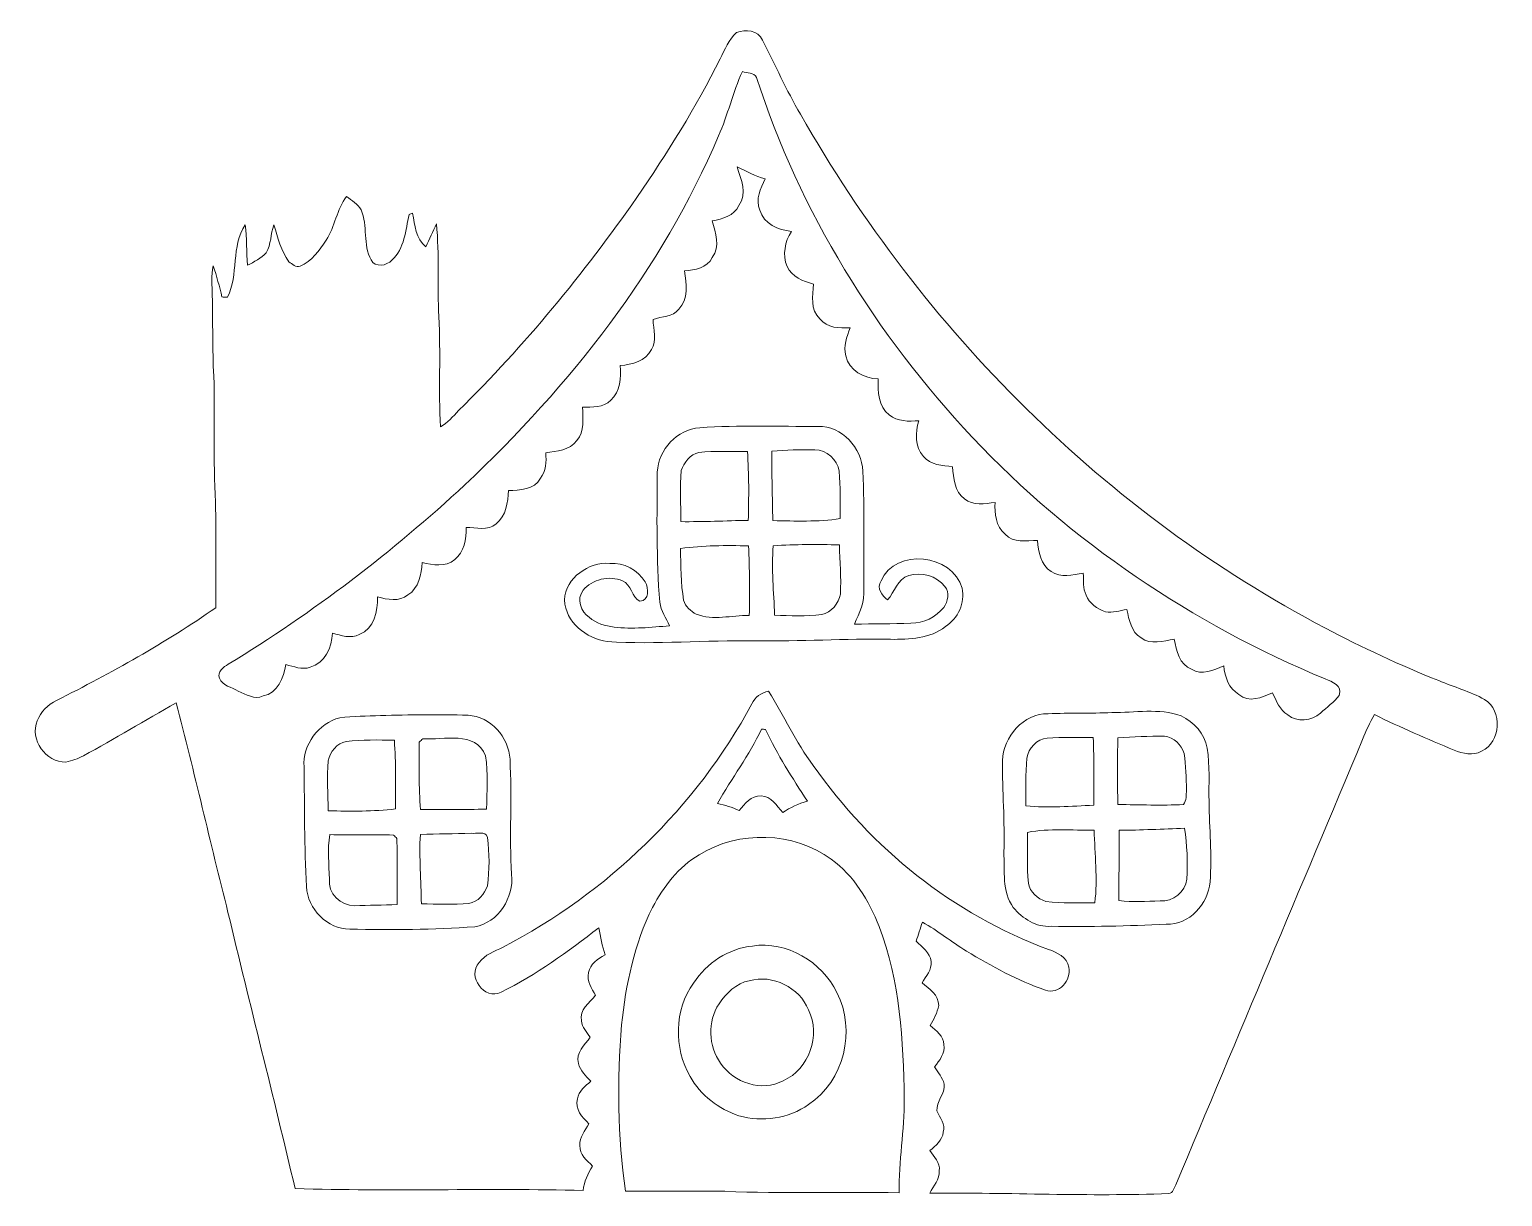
# Model space of a CAD drawing. Header units: centimetres. Extents: x -16.5 to 16.5, y -13.1 to 13.
import ezdxf

# ---------------------------------------------------------------- set-up
doc = ezdxf.new("R2010")
doc.units = ezdxf.units.CM
doc.header["$MEASUREMENT"] = 0
doc.layers.add('Layer 1', color=7, linetype='Continuous')

msp = doc.modelspace()

# ---------------------------------------------------------------- linework, layer by layer
at = {"layer": 'Layer 1', "color": 252, "lineweight": 9}
for points, knots in [([(-0.66609, 12.98099), (-0.46289, 13.04661), (-0.17714, 13.04132), (-0.08682, 12.80742), (-0.08682, 12.80742), (0.20281, 12.2585), (0.45187, 11.68806), (0.76408, 11.15078), (0.76408, 11.15078), (3.5108, 6.32972), (7.58927, 2.23397), (12.51828, -0.34448), (12.51828, -0.34448), (13.33813, -0.78581), (14.18833, -1.16857), (15.05052, -1.51923), (15.05052, -1.51923), (15.39271, -1.65964), (15.75184, -1.76195), (16.07816, -1.93975), (16.07816, -1.93975), (16.47927, -2.19092), (16.44858, -2.89824), (16.00937, -3.09721), (16.00937, -3.09721), (15.82169, -3.2041), (15.5885, -3.14872), (15.39906, -3.07428), (15.39906, -3.07428), (14.79722, -2.82169), (14.19468, -2.56945), (13.61154, -2.2763), (13.61154, -2.2763), (13.51205, -2.45727), (13.42068, -2.64318), (13.34695, -2.83651), (13.34695, -2.83651), (11.95348, -6.15756), (10.55542, -9.47649), (9.16513, -12.79895), (9.16513, -12.79895), (9.12209, -12.86704), (9.10727, -12.97957), (9.01131, -12.99298), (9.01131, -12.99298), (7.22802, -13.05824), (5.44297, -12.96934), (3.65968, -12.98063), (3.65968, -12.98063), (3.74223, -12.81906), (3.88263, -12.67548), (3.87381, -12.48145), (3.87381, -12.48145), (3.89463, -12.29695), (3.74822, -12.17348), (3.66073, -12.03201), (3.66073, -12.03201), (3.79126, -11.92265), (3.9419, -11.80094), (3.96306, -11.61962), (3.96306, -11.61962), (4.01739, -11.43758), (3.88369, -11.29823), (3.8216, -11.14407), (3.8216, -11.14407), (3.79867, -10.92605), (4.0114, -10.76483), (3.97965, -10.54258), (3.97965, -10.54258), (3.95248, -10.39371), (3.83818, -10.28118), (3.76269, -10.15559), (3.76269, -10.15559), (3.8844, -10.01836), (4.00258, -9.85643), (3.97647, -9.65923), (3.97647, -9.65923), (3.96942, -9.46873), (3.80749, -9.34279), (3.66991, -9.23519), (3.66991, -9.23519), (3.75175, -9.09514), (3.82866, -8.94838), (3.8597, -8.78787), (3.8597, -8.78787), (3.86005, -8.54727), (3.6565, -8.40898), (3.48787, -8.28057), (3.48787, -8.28057), (3.57783, -8.13452), (3.71012, -7.98495), (3.6879, -7.8015), (3.6879, -7.8015), (3.66814, -7.60042), (3.48823, -7.47871), (3.35347, -7.34959), (3.35347, -7.34959), (3.40462, -7.20778), (3.44871, -7.06314), (3.49634, -6.92026), (3.49634, -6.92026), (3.83995, -7.11253), (4.1458, -7.36512), (4.48271, -7.56867), (4.48271, -7.56867), (5.04503, -7.90733), (5.62571, -8.23083), (6.24942, -8.44144), (6.24942, -8.44144), (6.54751, -8.5501), (6.8435, -8.21848), (6.76906, -7.93132), (6.76906, -7.93132), (6.73555, -7.69955), (6.51047, -7.59865), (6.3168, -7.53021), (6.3168, -7.53021), (4.18884, -6.75305), (2.34628, -5.26609), (1.05124, -3.41577), (1.05124, -3.41577), (0.66565, -2.89295), (0.38872, -2.30487), (0.05393, -1.75101), (0.05393, -1.75101), (-0.10552, -1.79228), (-0.25827, -1.87872), (-0.32036, -2.04029), (-0.32036, -2.04029), (-1.5766, -4.35627), (-3.55322, -6.26727), (-5.89072, -7.47765), (-5.89072, -7.47765), (-6.07593, -7.58102), (-6.30206, -7.64099), (-6.42518, -7.82584), (-6.42518, -7.82584), (-6.70635, -8.12394), (-6.31194, -8.67886), (-5.93517, -8.48977), (-5.93517, -8.48977), (-5.14919, -8.10136), (-4.44116, -7.5789), (-3.74725, -7.04762), (-3.74725, -7.04762), (-3.70738, -7.25046), (-3.66999, -7.45613), (-3.60825, -7.65439), (-3.60825, -7.65439), (-3.773, -7.73483), (-3.93669, -7.86218), (-3.97832, -8.05021), (-3.97832, -8.05021), (-4.02206, -8.24071), (-3.90882, -8.40405), (-3.81745, -8.55715), (-3.81745, -8.55715), (-3.95362, -8.72296), (-4.19492, -8.87888), (-4.13495, -9.13041), (-4.13495, -9.13041), (-4.12648, -9.27505), (-4.01606, -9.3823), (-3.93739, -9.49519), (-3.93739, -9.49519), (-4.06475, -9.6684), (-4.26618, -9.83915), (-4.20515, -10.08186), (-4.20515, -10.08186), (-4.16317, -10.24131), (-4.0397, -10.36196), (-3.92822, -10.47732), (-3.92822, -10.47732), (-4.0404, -10.59268), (-4.20656, -10.6964), (-4.22314, -10.87349), (-4.22314, -10.87349), (-4.28805, -11.10385), (-4.11978, -11.28624), (-3.96809, -11.42947), (-3.96809, -11.42947), (-4.05628, -11.58257), (-4.18469, -11.72792), (-4.17023, -11.91877), (-4.17023, -11.91877), (-4.18504, -12.11774), (-4.01254, -12.2525), (-3.88518, -12.37809), (-3.88518, -12.37809), (-3.98855, -12.54425), (-4.08097, -12.72381), (-4.09544, -12.92242), (-4.09544, -12.92242), (-6.24491, -12.86598), (-8.39686, -12.94959), (-10.54527, -12.87903), (-10.54527, -12.87903), (-11.02823, -10.81563), (-11.55563, -8.76317), (-12.04634, -6.70189), (-12.04634, -6.70189), (-12.44287, -5.1412), (-12.79705, -3.57028), (-13.20663, -2.01312), (-13.20663, -2.01312), (-13.9016, -2.40365), (-14.58105, -2.8231), (-15.28308, -3.20093), (-15.28308, -3.20093), (-15.40479, -3.2669), (-15.53743, -3.31029), (-15.67219, -3.34133), (-15.67219, -3.34133), (-16.1234, -3.35897), (-16.48958, -2.83298), (-16.31601, -2.41635), (-16.31601, -2.41635), (-16.23558, -2.21738), (-16.08, -2.05228), (-15.88351, -1.96479), (-15.88351, -1.96479), (-14.65902, -1.33897), (-13.44581, -0.67857), (-12.31904, 0.11342), (-12.31904, 0.11342), (-12.3208, 0.90047), (-12.3074, 1.68822), (-12.32645, 2.47527), (-12.32645, 2.47527), (-12.38289, 3.41401), (-12.33209, 4.35452), (-12.36314, 5.29361), (-12.36314, 5.29361), (-12.39947, 5.89474), (-12.38184, 6.49658), (-12.39771, 7.09807), (-12.39771, 7.09807), (-12.397, 7.31714), (-12.43017, 7.5401), (-12.37937, 7.75635), (-12.37937, 7.75635), (-12.29505, 7.53093), (-12.23896, 7.29633), (-12.1804, 7.06314), (-12.1804, 7.06314), (-12.14935, 7.06173), (-12.08762, 7.05856), (-12.05693, 7.05715), (-12.05693, 7.05715), (-11.8061, 7.56373), (-11.97896, 8.19556), (-11.66252, 8.6764), (-11.66252, 8.6764), (-11.61984, 8.37653), (-11.63712, 8.07279), (-11.61102, 7.77117), (-11.61102, 7.77117), (-11.46214, 7.84772), (-11.3041, 7.92604), (-11.19227, 8.05304), (-11.19227, 8.05304), (-11.0762, 8.23966), (-11.09596, 8.47249), (-11.01941, 8.67463), (-11.01941, 8.67463), (-10.92733, 8.39241), (-10.86277, 8.09361), (-10.68427, 7.84843), (-10.68427, 7.84843), (-10.61301, 7.80645), (-10.52481, 7.70873), (-10.43415, 7.75106), (-10.43415, 7.75106), (-10.17098, 7.86148), (-9.99882, 8.10278), (-9.85065, 8.33491), (-9.85065, 8.33491), (-9.65098, 8.63724), (-9.61147, 9.01894), (-9.39487, 9.31175), (-9.39487, 9.31175), (-9.27704, 9.22285), (-9.14192, 9.14206), (-9.06608, 9.01118), (-9.06608, 9.01118), (-8.9165, 8.6577), (-9.0308, 8.2326), (-8.84347, 7.89252), (-8.84347, 7.89252), (-8.75105, 7.71367), (-8.49846, 7.76129), (-8.3764, 7.88406), (-8.3764, 7.88406), (-8.09382, 8.14688), (-8.07301, 8.5568), (-7.99257, 8.91135), (-7.99257, 8.91135), (-7.97388, 8.91734), (-7.93684, 8.92898), (-7.91814, 8.93498), (-7.91814, 8.93498), (-7.85993, 8.67322), (-7.85146, 8.36101), (-7.61581, 8.18709), (-7.61581, 8.18709), (-7.53537, 8.35678), (-7.46094, 8.52893), (-7.3805, 8.69827), (-7.3805, 8.69827), (-7.31418, 8.00823), (-7.36181, 7.31432), (-7.32794, 6.62288), (-7.32794, 6.62288), (-7.28102, 5.80161), (-7.33817, 4.97787), (-7.2909, 4.15696), (-7.2909, 4.15696), (-7.1318, 4.25045), (-7.01044, 4.3905), (-6.8852, 4.52244), (-6.8852, 4.52244), (-5.40742, 5.97765), (-4.08344, 7.5849), (-2.8967, 9.28458), (-2.8967, 9.28458), (-2.2169, 10.28259), (-1.56673, 11.30635), (-1.03227, 12.39079), (-1.03227, 12.39079), (-0.92397, 12.5947), (-0.83895, 12.82083), (-0.66609, 12.98099), (-0.66609, 12.98099), (-0.66609, 12.98099), (-0.66609, 12.98099), (-0.66609, 12.98099)], [0, 0, 0, 0, 0.01176471, 0.01176471, 0.01176471, 0.01176471, 0.02352941, 0.02352941, 0.02352941, 0.02352941, 0.03529412, 0.03529412, 0.03529412, 0.03529412, 0.04705882, 0.04705882, 0.04705882, 0.04705882, 0.05882353, 0.05882353, 0.05882353, 0.05882353, 0.07058824, 0.07058824, 0.07058824, 0.07058824, 0.08235294, 0.08235294, 0.08235294, 0.08235294, 0.09411765, 0.09411765, 0.09411765, 0.09411765, 0.10588235, 0.10588235, 0.10588235, 0.10588235, 0.11764706, 0.11764706, 0.11764706, 0.11764706, 0.12941176, 0.12941176, 0.12941176, 0.12941176, 0.14117647, 0.14117647, 0.14117647, 0.14117647, 0.15294118, 0.15294118, 0.15294118, 0.15294118, 0.16470588, 0.16470588, 0.16470588, 0.16470588, 0.17647059, 0.17647059, 0.17647059, 0.17647059, 0.18823529, 0.18823529, 0.18823529, 0.18823529, 0.2, 0.2, 0.2, 0.2, 0.21176471, 0.21176471, 0.21176471, 0.21176471, 0.22352941, 0.22352941, 0.22352941, 0.22352941, 0.23529412, 0.23529412, 0.23529412, 0.23529412, 0.24705882, 0.24705882, 0.24705882, 0.24705882, 0.25882353, 0.25882353, 0.25882353, 0.25882353, 0.27058824, 0.27058824, 0.27058824, 0.27058824, 0.28235294, 0.28235294, 0.28235294, 0.28235294, 0.29411765, 0.29411765, 0.29411765, 0.29411765, 0.30588235, 0.30588235, 0.30588235, 0.30588235, 0.31764706, 0.31764706, 0.31764706, 0.31764706, 0.32941176, 0.32941176, 0.32941176, 0.32941176, 0.34117647, 0.34117647, 0.34117647, 0.34117647, 0.35294118, 0.35294118, 0.35294118, 0.35294118, 0.36470588, 0.36470588, 0.36470588, 0.36470588, 0.37647059, 0.37647059, 0.37647059, 0.37647059, 0.38823529, 0.38823529, 0.38823529, 0.38823529, 0.4, 0.4, 0.4, 0.4, 0.41176471, 0.41176471, 0.41176471, 0.41176471, 0.42352941, 0.42352941, 0.42352941, 0.42352941, 0.43529412, 0.43529412, 0.43529412, 0.43529412, 0.44705882, 0.44705882, 0.44705882, 0.44705882, 0.45882353, 0.45882353, 0.45882353, 0.45882353, 0.47058824, 0.47058824, 0.47058824, 0.47058824, 0.48235294, 0.48235294, 0.48235294, 0.48235294, 0.49411765, 0.49411765, 0.49411765, 0.49411765, 0.50588235, 0.50588235, 0.50588235, 0.50588235, 0.51764706, 0.51764706, 0.51764706, 0.51764706, 0.52941176, 0.52941176, 0.52941176, 0.52941176, 0.54117647, 0.54117647, 0.54117647, 0.54117647, 0.55294118, 0.55294118, 0.55294118, 0.55294118, 0.56470588, 0.56470588, 0.56470588, 0.56470588, 0.57647059, 0.57647059, 0.57647059, 0.57647059, 0.58823529, 0.58823529, 0.58823529, 0.58823529, 0.6, 0.6, 0.6, 0.6, 0.61176471, 0.61176471, 0.61176471, 0.61176471, 0.62352941, 0.62352941, 0.62352941, 0.62352941, 0.63529412, 0.63529412, 0.63529412, 0.63529412, 0.64705882, 0.64705882, 0.64705882, 0.64705882, 0.65882353, 0.65882353, 0.65882353, 0.65882353, 0.67058824, 0.67058824, 0.67058824, 0.67058824, 0.68235294, 0.68235294, 0.68235294, 0.68235294, 0.69411765, 0.69411765, 0.69411765, 0.69411765, 0.70588235, 0.70588235, 0.70588235, 0.70588235, 0.71764706, 0.71764706, 0.71764706, 0.71764706, 0.72941176, 0.72941176, 0.72941176, 0.72941176, 0.74117647, 0.74117647, 0.74117647, 0.74117647, 0.75294118, 0.75294118, 0.75294118, 0.75294118, 0.76470588, 0.76470588, 0.76470588, 0.76470588, 0.77647059, 0.77647059, 0.77647059, 0.77647059, 0.78823529, 0.78823529, 0.78823529, 0.78823529, 0.8, 0.8, 0.8, 0.8, 0.81176471, 0.81176471, 0.81176471, 0.81176471, 0.82352941, 0.82352941, 0.82352941, 0.82352941, 0.83529412, 0.83529412, 0.83529412, 0.83529412, 0.84705882, 0.84705882, 0.84705882, 0.84705882, 0.85882353, 0.85882353, 0.85882353, 0.85882353, 0.87058824, 0.87058824, 0.87058824, 0.87058824, 0.88235294, 0.88235294, 0.88235294, 0.88235294, 0.89411765, 0.89411765, 0.89411765, 0.89411765, 0.90588235, 0.90588235, 0.90588235, 0.90588235, 0.91764706, 0.91764706, 0.91764706, 0.91764706, 0.92941176, 0.92941176, 0.92941176, 0.92941176, 0.94117647, 0.94117647, 0.94117647, 0.94117647, 0.95294118, 0.95294118, 0.95294118, 0.95294118, 0.96470588, 0.96470588, 0.96470588, 0.96470588, 0.97647059, 0.97647059, 0.97647059, 0.97647059, 1, 1, 1, 1]), ([(-0.5345, 12.10504), (-0.7504, 11.64008), (-0.85659, 11.13244), (-1.0686, 10.66536), (-1.0686, 10.66536), (-2.33649, 7.67557), (-4.38965, 5.07595), (-6.74268, 2.86332), (-6.74268, 2.86332), (-8.36969, 1.35379), (-10.14452, 0.003), (-12.03894, -1.15376), (-12.03894, -1.15376), (-12.14653, -1.20985), (-12.2887, -1.32344), (-12.2379, -1.46385), (-12.2379, -1.46385), (-12.17052, -1.63812), (-11.96168, -1.66387), (-11.81669, -1.75136), (-11.81669, -1.75136), (-11.64277, -1.82474), (-11.45121, -1.95315), (-11.26071, -1.86143), (-11.26071, -1.86143), (-10.9365, -1.79863), (-10.79822, -1.45185), (-10.75306, -1.16046), (-10.75306, -1.16046), (-10.57491, -1.19927), (-10.39005, -1.28393), (-10.20837, -1.21937), (-10.20837, -1.21937), (-9.87641, -1.1333), (-9.72119, -0.7724), (-9.70707, -0.45773), (-9.70707, -0.45773), (-9.51234, -0.50676), (-9.30103, -0.5879), (-9.10735, -0.4856), (-9.10735, -0.4856), (-8.77398, -0.35648), (-8.69425, 0.03722), (-8.69884, 0.35437), (-8.69884, 0.35437), (-8.47588, 0.29545), (-8.21553, 0.24077), (-8.01762, 0.39776), (-8.01762, 0.39776), (-7.77667, 0.55722), (-7.71459, 0.85531), (-7.70153, 1.12237), (-7.70153, 1.12237), (-7.46059, 1.06627), (-7.18048, 1.01653), (-6.97164, 1.18728), (-6.97164, 1.18728), (-6.76173, 1.36014), (-6.71199, 1.648), (-6.71728, 1.90589), (-6.71728, 1.90589), (-6.49397, 1.91012), (-6.22904, 1.82475), (-6.047, 1.99126), (-6.047, 1.99126), (-5.81558, 2.16341), (-5.78348, 2.47139), (-5.77078, 2.73562), (-5.77078, 2.73562), (-5.51607, 2.73562), (-5.19081, 2.75149), (-5.05429, 3.00761), (-5.05429, 3.00761), (-4.92447, 3.16848), (-4.91847, 3.3805), (-4.9347, 3.57594), (-4.9347, 3.57594), (-4.6874, 3.61368), (-4.4013, 3.63344), (-4.23831, 3.85145), (-4.23831, 3.85145), (-4.05593, 4.05712), (-4.10743, 4.34993), (-4.11131, 4.60005), (-4.11131, 4.60005), (-3.89506, 4.60358), (-3.64459, 4.58241), (-3.4816, 4.75245), (-3.4816, 4.75245), (-3.26465, 4.94401), (-3.24842, 5.25904), (-3.26888, 5.52821), (-3.26888, 5.52821), (-3.0043, 5.55467), (-2.69985, 5.62522), (-2.57073, 5.88698), (-2.57073, 5.88698), (-2.44267, 6.0923), (-2.53122, 6.3343), (-2.53087, 6.55832), (-2.53087, 6.55832), (-2.34002, 6.64193), (-2.09131, 6.60418), (-1.95655, 6.78974), (-1.95655, 6.78974), (-1.73289, 7.01481), (-1.79215, 7.35983), (-1.82814, 7.64593), (-1.82814, 7.64593), (-1.59354, 7.66216), (-1.32578, 7.7119), (-1.20689, 7.94473), (-1.20689, 7.94473), (-1.02239, 8.19168), (-1.13105, 8.50036), (-1.20725, 8.7653), (-1.20725, 8.7653), (-0.98288, 8.81327), (-0.71054, 8.87677), (-0.60964, 9.11102), (-0.60964, 9.11102), (-0.41702, 9.37737), (-0.56554, 9.69663), (-0.65162, 9.97109), (-0.65162, 9.97109), (-0.44207, 9.88078), (-0.24416, 9.76366), (-0.02121, 9.7058), (-0.02121, 9.7058), (-0.13374, 9.49413), (-0.24099, 9.2479), (-0.14468, 9.0066), (-0.14468, 9.0066), (-0.0586, 8.69721), (0.2716, 8.56068), (0.5637, 8.52999), (0.5637, 8.52999), (0.41835, 8.29892), (0.35873, 8.00718), (0.46704, 7.74612), (0.46704, 7.74612), (0.57287, 7.5154), (0.82475, 7.40992), (1.05759, 7.35313), (1.05759, 7.35313), (1.03713, 7.08854), (0.9828, 6.78022), (1.1987, 6.57384), (1.1987, 6.57384), (1.3638, 6.36147), (1.63755, 6.365), (1.87885, 6.37417), (1.87885, 6.37417), (1.80653, 6.17379), (1.71516, 5.96318), (1.78113, 5.74517), (1.78113, 5.74517), (1.84781, 5.41955), (2.19459, 5.23963), (2.50645, 5.23082), (2.50645, 5.23082), (2.49868, 4.9493), (2.50362, 4.60922), (2.75304, 4.42437), (2.75304, 4.42437), (2.94071, 4.27444), (3.18978, 4.2762), (3.41591, 4.2956), (3.41591, 4.2956), (3.33442, 4.03243), (3.31854, 3.71175), (3.51962, 3.49762), (3.51962, 3.49762), (3.67485, 3.30289), (3.94507, 3.29195), (4.1712, 3.26655), (4.1712, 3.26655), (4.19096, 3.0129), (4.21495, 2.70987), (4.43931, 2.54688), (4.43931, 2.54688), (4.63087, 2.38778), (4.89334, 2.43258), (5.12018, 2.46892), (5.12018, 2.46892), (5.111, 2.21703), (5.13393, 1.93164), (5.34454, 1.75878), (5.34454, 1.75878), (5.52905, 1.54464), (5.82538, 1.62155), (6.07338, 1.61943), (6.07338, 1.61943), (6.08961, 1.36437), (6.14253, 1.07157), (6.37818, 0.92234), (6.37818, 0.92234), (6.58773, 0.765), (6.85831, 0.84967), (7.09573, 0.88318), (7.09573, 0.88318), (7.10173, 0.71985), (7.08338, 0.54769), (7.15958, 0.39635), (7.15958, 0.39635), (7.23014, 0.20867), (7.40794, 0.0859), (7.58962, 0.01923), (7.58962, 0.01923), (7.75084, -0.00758), (7.91347, 0.04604), (8.07222, 0.0732), (8.07222, 0.0732), (8.12337, -0.15504), (8.16253, -0.43197), (8.38866, -0.55933), (8.38866, -0.55933), (8.60245, -0.72795), (8.88608, -0.626), (9.1302, -0.5939), (9.1302, -0.5939), (9.17571, -0.84755), (9.24838, -1.16011), (9.51826, -1.26382), (9.51826, -1.26382), (9.74686, -1.40388), (10.01814, -1.29134), (10.23792, -1.18903), (10.23792, -1.18903), (10.26403, -1.43139), (10.35258, -1.69845), (10.578, -1.82615), (10.578, -1.82615), (10.79778, -2.02441), (11.09764, -1.89459), (11.32977, -1.79193), (11.32977, -1.79193), (11.42149, -1.96867), (11.49028, -2.17858), (11.67161, -2.28441), (11.67161, -2.28441), (11.88116, -2.45762), (12.20854, -2.41917), (12.40504, -2.24525), (12.40504, -2.24525), (12.5458, -2.11437), (12.70984, -2.00325), (12.8259, -1.84908), (12.8259, -1.84908), (12.90175, -1.62401), (12.6668, -1.54217), (12.51228, -1.48008), (12.51228, -1.48008), (9.54436, -0.25135), (6.81986, 1.58203), (4.61465, 3.92201), (4.61465, 3.92201), (2.45847, 6.21965), (0.74538, 8.96497), (-0.21418, 11.97416), (-0.21418, 11.97416), (-0.2738, 12.08705), (-0.43854, 12.06589), (-0.5345, 12.10504), (-0.5345, 12.10504), (-0.5345, 12.10504), (-0.5345, 12.10504), (-0.5345, 12.10504)], [0, 0, 0, 0, 0.01470588, 0.01470588, 0.01470588, 0.01470588, 0.02941176, 0.02941176, 0.02941176, 0.02941176, 0.04411765, 0.04411765, 0.04411765, 0.04411765, 0.05882353, 0.05882353, 0.05882353, 0.05882353, 0.07352941, 0.07352941, 0.07352941, 0.07352941, 0.08823529, 0.08823529, 0.08823529, 0.08823529, 0.10294118, 0.10294118, 0.10294118, 0.10294118, 0.11764706, 0.11764706, 0.11764706, 0.11764706, 0.13235294, 0.13235294, 0.13235294, 0.13235294, 0.14705882, 0.14705882, 0.14705882, 0.14705882, 0.16176471, 0.16176471, 0.16176471, 0.16176471, 0.17647059, 0.17647059, 0.17647059, 0.17647059, 0.19117647, 0.19117647, 0.19117647, 0.19117647, 0.20588235, 0.20588235, 0.20588235, 0.20588235, 0.22058824, 0.22058824, 0.22058824, 0.22058824, 0.23529412, 0.23529412, 0.23529412, 0.23529412, 0.25, 0.25, 0.25, 0.25, 0.26470588, 0.26470588, 0.26470588, 0.26470588, 0.27941176, 0.27941176, 0.27941176, 0.27941176, 0.29411765, 0.29411765, 0.29411765, 0.29411765, 0.30882353, 0.30882353, 0.30882353, 0.30882353, 0.32352941, 0.32352941, 0.32352941, 0.32352941, 0.33823529, 0.33823529, 0.33823529, 0.33823529, 0.35294118, 0.35294118, 0.35294118, 0.35294118, 0.36764706, 0.36764706, 0.36764706, 0.36764706, 0.38235294, 0.38235294, 0.38235294, 0.38235294, 0.39705882, 0.39705882, 0.39705882, 0.39705882, 0.41176471, 0.41176471, 0.41176471, 0.41176471, 0.42647059, 0.42647059, 0.42647059, 0.42647059, 0.44117647, 0.44117647, 0.44117647, 0.44117647, 0.45588235, 0.45588235, 0.45588235, 0.45588235, 0.47058824, 0.47058824, 0.47058824, 0.47058824, 0.48529412, 0.48529412, 0.48529412, 0.48529412, 0.5, 0.5, 0.5, 0.5, 0.51470588, 0.51470588, 0.51470588, 0.51470588, 0.52941176, 0.52941176, 0.52941176, 0.52941176, 0.54411765, 0.54411765, 0.54411765, 0.54411765, 0.55882353, 0.55882353, 0.55882353, 0.55882353, 0.57352941, 0.57352941, 0.57352941, 0.57352941, 0.58823529, 0.58823529, 0.58823529, 0.58823529, 0.60294118, 0.60294118, 0.60294118, 0.60294118, 0.61764706, 0.61764706, 0.61764706, 0.61764706, 0.63235294, 0.63235294, 0.63235294, 0.63235294, 0.64705882, 0.64705882, 0.64705882, 0.64705882, 0.66176471, 0.66176471, 0.66176471, 0.66176471, 0.67647059, 0.67647059, 0.67647059, 0.67647059, 0.69117647, 0.69117647, 0.69117647, 0.69117647, 0.70588235, 0.70588235, 0.70588235, 0.70588235, 0.72058824, 0.72058824, 0.72058824, 0.72058824, 0.73529412, 0.73529412, 0.73529412, 0.73529412, 0.75, 0.75, 0.75, 0.75, 0.76470588, 0.76470588, 0.76470588, 0.76470588, 0.77941176, 0.77941176, 0.77941176, 0.77941176, 0.79411765, 0.79411765, 0.79411765, 0.79411765, 0.80882353, 0.80882353, 0.80882353, 0.80882353, 0.82352941, 0.82352941, 0.82352941, 0.82352941, 0.83823529, 0.83823529, 0.83823529, 0.83823529, 0.85294118, 0.85294118, 0.85294118, 0.85294118, 0.86764706, 0.86764706, 0.86764706, 0.86764706, 0.88235294, 0.88235294, 0.88235294, 0.88235294, 0.89705882, 0.89705882, 0.89705882, 0.89705882, 0.91176471, 0.91176471, 0.91176471, 0.91176471, 0.92647059, 0.92647059, 0.92647059, 0.92647059, 0.94117647, 0.94117647, 0.94117647, 0.94117647, 0.95588235, 0.95588235, 0.95588235, 0.95588235, 0.97058824, 0.97058824, 0.97058824, 0.97058824, 1, 1, 1, 1]), ([(-1.48876, 4.13685), (-1.995, 4.11216), (-2.41516, 3.64614), (-2.43774, 3.14802), (-2.43774, 3.14802), (-2.44726, 2.17682), (-2.45925, 1.2028), (-2.3827, 0.23372), (-2.3827, 0.23372), (-2.35942, 0.04145), (-2.24053, -0.11977), (-2.16151, -0.29263), (-2.16151, -0.29263), (-2.57567, -0.32438), (-2.99195, -0.37235), (-3.40682, -0.32191), (-3.40682, -0.32191), (-3.60508, -0.29721), (-3.80828, -0.23936), (-3.95962, -0.10177), (-3.95962, -0.10177), (-4.15329, 0.0157), (-4.25031, 0.31309), (-4.09967, 0.50148), (-4.09967, 0.50148), (-3.89471, 0.75054), (-3.51053, 0.83944), (-3.21596, 0.71173), (-3.21596, 0.71173), (-3.01488, 0.63342), (-3.01312, 0.34273), (-2.82544, 0.25559), (-2.82544, 0.25559), (-2.61201, 0.27358), (-2.62859, 0.54205), (-2.71008, 0.68915), (-2.71008, 0.68915), (-2.87377, 0.95127), (-3.18421, 1.13365), (-3.49889, 1.10296), (-3.49889, 1.10296), (-3.9695, 1.14106), (-4.49372, 0.7837), (-4.51383, 0.28875), (-4.51383, 0.28875), (-4.49478, -0.2189), (-4.02629, -0.57414), (-3.5571, -0.64505), (-3.5571, -0.64505), (-2.45643, -0.71702), (-1.35471, -0.60836), (-0.25298, -0.62777), (-0.25298, -0.62777), (0.75878, -0.64682), (1.76949, -0.57485), (2.78126, -0.5946), (2.78126, -0.5946), (3.20106, -0.59778), (3.66955, -0.5812), (4.01457, -0.30921), (4.01457, -0.30921), (4.28833, -0.12894), (4.45942, 0.22243), (4.38216, 0.5484), (4.38216, 0.5484), (4.1712, 1.31604), (2.89415, 1.4568), (2.56959, 0.71244), (2.56959, 0.71244), (2.46164, 0.54593), (2.59111, 0.38612), (2.71353, 0.28522), (2.71353, 0.28522), (2.87827, 0.4662), (2.93154, 0.74948), (3.18907, 0.83485), (3.18907, 0.83485), (3.47341, 0.91211), (3.81666, 0.82956), (3.99975, 0.58861), (3.99975, 0.58861), (4.10806, 0.45209), (4.06996, 0.25347), (3.97435, 0.11942), (3.97435, 0.11942), (3.7962, -0.09719), (3.52315, -0.23971), (3.23916, -0.23124), (3.23916, -0.23124), (2.81724, -0.24994), (2.39532, -0.24747), (1.9734, -0.25523), (1.9734, -0.25523), (2.08417, -0.00547), (2.21505, 0.25171), (2.1833, 0.53534), (2.1833, 0.53534), (2.17272, 1.41235), (2.20588, 2.29041), (2.16249, 3.16671), (2.16249, 3.16671), (2.14132, 3.68389), (1.69611, 4.18377), (1.15919, 4.16684), (1.15919, 4.16684), (0.27689, 4.16366), (-0.60858, 4.20388), (-1.48876, 4.13685), (-1.48876, 4.13685), (-1.48876, 4.13685), (-1.48876, 4.13685), (-1.48876, 4.13685)], [0, 0, 0, 0, 0.03448276, 0.03448276, 0.03448276, 0.03448276, 0.06896552, 0.06896552, 0.06896552, 0.06896552, 0.10344828, 0.10344828, 0.10344828, 0.10344828, 0.13793103, 0.13793103, 0.13793103, 0.13793103, 0.17241379, 0.17241379, 0.17241379, 0.17241379, 0.20689655, 0.20689655, 0.20689655, 0.20689655, 0.24137931, 0.24137931, 0.24137931, 0.24137931, 0.27586207, 0.27586207, 0.27586207, 0.27586207, 0.31034483, 0.31034483, 0.31034483, 0.31034483, 0.34482759, 0.34482759, 0.34482759, 0.34482759, 0.37931034, 0.37931034, 0.37931034, 0.37931034, 0.4137931, 0.4137931, 0.4137931, 0.4137931, 0.44827586, 0.44827586, 0.44827586, 0.44827586, 0.48275862, 0.48275862, 0.48275862, 0.48275862, 0.51724138, 0.51724138, 0.51724138, 0.51724138, 0.55172414, 0.55172414, 0.55172414, 0.55172414, 0.5862069, 0.5862069, 0.5862069, 0.5862069, 0.62068966, 0.62068966, 0.62068966, 0.62068966, 0.65517241, 0.65517241, 0.65517241, 0.65517241, 0.68965517, 0.68965517, 0.68965517, 0.68965517, 0.72413793, 0.72413793, 0.72413793, 0.72413793, 0.75862069, 0.75862069, 0.75862069, 0.75862069, 0.79310345, 0.79310345, 0.79310345, 0.79310345, 0.82758621, 0.82758621, 0.82758621, 0.82758621, 0.86206897, 0.86206897, 0.86206897, 0.86206897, 0.89655172, 0.89655172, 0.89655172, 0.89655172, 0.93103448, 0.93103448, 0.93103448, 0.93103448, 1, 1, 1, 1]), ([(0.12414, 3.61192), (0.44481, 3.63732), (0.7669, 3.65213), (1.08934, 3.64402), (1.08934, 3.64402), (1.34863, 3.64049), (1.59663, 3.42495), (1.63156, 3.16707), (1.63156, 3.16707), (1.66683, 2.81429), (1.65308, 2.45904), (1.65625, 2.1052), (1.65625, 2.1052), (1.15813, 2.0283), (0.64942, 2.05123), (0.14742, 2.06111), (0.14742, 2.06111), (0.13895, 2.57828), (0.12167, 3.0951), (0.12414, 3.61192)], [0, 0, 0, 0, 0.16666667, 0.16666667, 0.16666667, 0.16666667, 0.33333333, 0.33333333, 0.33333333, 0.33333333, 0.5, 0.5, 0.5, 0.5, 0.66666667, 0.66666667, 0.66666667, 0.66666667, 1, 1, 1, 1]), ([(-1.50781, 3.5837), (-1.14692, 3.62321), (-0.78356, 3.60592), (-0.42126, 3.60627), (-0.42126, 3.60627), (-0.38422, 3.09369), (-0.3888, 2.57934), (-0.40291, 2.06569), (-0.40291, 2.06569), (-0.90527, 2.05828), (-1.40727, 2.03042), (-1.90963, 2.03818), (-1.90963, 2.03818), (-1.90927, 2.41918), (-1.93256, 2.80123), (-1.90469, 3.18118), (-1.90469, 3.18118), (-1.83625, 3.3551), (-1.70466, 3.54383), (-1.50781, 3.5837)], [0, 0, 0, 0, 0.16666667, 0.16666667, 0.16666667, 0.16666667, 0.33333333, 0.33333333, 0.33333333, 0.33333333, 0.5, 0.5, 0.5, 0.5, 0.66666667, 0.66666667, 0.66666667, 0.66666667, 1, 1, 1, 1]), ([(-1.91809, 1.43951), (-1.41327, 1.50195), (-0.90174, 1.51042), (-0.39339, 1.49384), (-0.39339, 1.49384), (-0.37681, 0.97702), (-0.36058, 0.45879), (-0.38104, -0.05803), (-0.38104, -0.05803), (-0.77474, -0.06015), (-1.18573, -0.17656), (-1.56532, -0.03369), (-1.56532, -0.03369), (-1.68773, 0.03546), (-1.80909, 0.13812), (-1.84824, 0.27782), (-1.84824, 0.27782), (-1.91315, 0.66129), (-1.90998, 1.05216), (-1.91809, 1.43951)], [0, 0, 0, 0, 0.16666667, 0.16666667, 0.16666667, 0.16666667, 0.33333333, 0.33333333, 0.33333333, 0.33333333, 0.5, 0.5, 0.5, 0.5, 0.66666667, 0.66666667, 0.66666667, 0.66666667, 1, 1, 1, 1]), ([(0.15765, 1.49596), (0.65048, 1.53229), (1.14508, 1.53123), (1.63896, 1.51642), (1.63896, 1.51642), (1.64778, 1.15094), (1.68095, 0.78405), (1.66013, 0.41822), (1.66013, 0.41822), (1.6238, 0.20655), (1.45517, 0.00547), (1.24138, -0.04039), (1.24138, -0.04039), (0.89108, -0.0792), (0.53759, -0.06826), (0.18587, -0.05662), (0.18587, -0.05662), (0.17106, 0.4602), (0.1132, 0.97949), (0.15765, 1.49596)], [0, 0, 0, 0, 0.16666667, 0.16666667, 0.16666667, 0.16666667, 0.33333333, 0.33333333, 0.33333333, 0.33333333, 0.5, 0.5, 0.5, 0.5, 0.66666667, 0.66666667, 0.66666667, 0.66666667, 1, 1, 1, 1]), ([(-8.63463, -2.30028), (-8.93767, -2.31404), (-9.24211, -2.31157), (-9.54339, -2.34791), (-9.54339, -2.34791), (-10.01928, -2.47279), (-10.38194, -2.95363), (-10.34384, -3.44928), (-10.34384, -3.44928), (-10.33114, -4.34181), (-10.3389, -5.23575), (-10.29127, -6.12722), (-10.29127, -6.12722), (-10.26305, -6.62111), (-9.82349, -7.08219), (-9.31902, -7.07584), (-9.31902, -7.07584), (-8.38627, -7.10265), (-7.45071, -7.0903), (-6.51973, -7.02468), (-6.51973, -7.02468), (-5.99197, -6.92802), (-5.64272, -6.36852), (-5.69917, -5.85135), (-5.69917, -5.85135), (-5.74891, -4.9941), (-5.69246, -4.13473), (-5.73409, -3.27783), (-5.73409, -3.27783), (-5.76584, -2.78006), (-6.16483, -2.32533), (-6.67319, -2.29147), (-6.67319, -2.29147), (-7.32688, -2.26959), (-7.98129, -2.28441), (-8.63463, -2.30028)], [0, 0, 0, 0, 0.1, 0.1, 0.1, 0.1, 0.2, 0.2, 0.2, 0.2, 0.3, 0.3, 0.3, 0.3, 0.4, 0.4, 0.4, 0.4, 0.5, 0.5, 0.5, 0.5, 0.6, 0.6, 0.6, 0.6, 0.7, 0.7, 0.7, 0.7, 0.8, 0.8, 0.8, 0.8, 1, 1, 1, 1]), ([(7.73426, -2.2322), (7.25942, -2.25654), (6.78352, -2.2382), (6.30904, -2.26042), (6.30904, -2.26042), (5.75659, -2.24666), (5.30503, -2.779), (5.28563, -3.30782), (5.28563, -3.30782), (5.28351, -3.99044), (5.34172, -4.67201), (5.31879, -5.35534), (5.31879, -5.35534), (5.33466, -5.76527), (5.2754, -6.23764), (5.52975, -6.59253), (5.52975, -6.59253), (5.73366, -6.84195), (6.04304, -7.04232), (6.37818, -7.01304), (6.37818, -7.01304), (7.23684, -7.02927), (8.09621, -7.0074), (8.95416, -6.96859), (8.95416, -6.96859), (9.4664, -6.98764), (9.89185, -6.5121), (9.93418, -6.02244), (9.93418, -6.02244), (9.97757, -5.42413), (9.91866, -4.82512), (9.91125, -4.2268), (9.91125, -4.2268), (9.8989, -3.82675), (9.93665, -3.42212), (9.86821, -3.0263), (9.86821, -3.0263), (9.81953, -2.70492), (9.56729, -2.44598), (9.28507, -2.30734), (9.28507, -2.30734), (8.78942, -2.12601), (8.24826, -2.23961), (7.73426, -2.2322), (7.73426, -2.2322), (7.73426, -2.2322), (7.73426, -2.2322), (7.73426, -2.2322)], [0, 0, 0, 0, 0.07692308, 0.07692308, 0.07692308, 0.07692308, 0.15384615, 0.15384615, 0.15384615, 0.15384615, 0.23076923, 0.23076923, 0.23076923, 0.23076923, 0.30769231, 0.30769231, 0.30769231, 0.30769231, 0.38461538, 0.38461538, 0.38461538, 0.38461538, 0.46153846, 0.46153846, 0.46153846, 0.46153846, 0.53846154, 0.53846154, 0.53846154, 0.53846154, 0.61538462, 0.61538462, 0.61538462, 0.61538462, 0.69230769, 0.69230769, 0.69230769, 0.69230769, 0.76923077, 0.76923077, 0.76923077, 0.76923077, 0.84615385, 0.84615385, 0.84615385, 0.84615385, 1, 1, 1, 1]), ([(-7.68707, -2.81852), (-7.2214, -2.85309), (-6.5102, -2.62696), (-6.2816, -3.19916), (-6.2816, -3.19916), (-6.2181, -3.5918), (-6.25409, -3.99468), (-6.25832, -4.39155), (-6.25832, -4.39155), (-6.75221, -4.40637), (-7.2461, -4.40425), (-7.73999, -4.40284), (-7.73999, -4.40284), (-7.77632, -3.90013), (-7.77068, -3.39637), (-7.76433, -2.8933), (-7.76433, -2.8933), (-7.73857, -2.8679), (-7.71282, -2.84321), (-7.68707, -2.81852)], [0, 0, 0, 0, 0.16666667, 0.16666667, 0.16666667, 0.16666667, 0.33333333, 0.33333333, 0.33333333, 0.33333333, 0.5, 0.5, 0.5, 0.5, 0.66666667, 0.66666667, 0.66666667, 0.66666667, 1, 1, 1, 1]), ([(-0.10764, -2.60438), (-0.08471, -2.60579), (-0.03885, -2.60826), (-0.01592, -2.60967), (-0.01592, -2.60967), (0.24867, -3.172), (0.58416, -3.69587), (0.92142, -4.21657), (0.92142, -4.21657), (0.72351, -4.26702), (0.5383, -4.35592), (0.36967, -4.46951), (0.36967, -4.46951), (0.23808, -4.31218), (0.11285, -4.10263), (-0.11575, -4.09628), (-0.11575, -4.09628), (-0.33518, -4.08957), (-0.48123, -4.27055), (-0.60435, -4.42612), (-0.60435, -4.42612), (-0.75816, -4.34957), (-0.92502, -4.30583), (-1.09048, -4.26455), (-1.09048, -4.26455), (-0.77897, -3.70293), (-0.37575, -3.19175), (-0.10764, -2.60438)], [0, 0, 0, 0, 0.125, 0.125, 0.125, 0.125, 0.25, 0.25, 0.25, 0.25, 0.375, 0.375, 0.375, 0.375, 0.5, 0.5, 0.5, 0.5, 0.625, 0.625, 0.625, 0.625, 0.75, 0.75, 0.75, 0.75, 1, 1, 1, 1]), ([(-9.40086, -2.87813), (-9.0435, -2.83157), (-8.6819, -2.85062), (-8.32242, -2.8485), (-8.32242, -2.8485), (-8.2882, -3.36038), (-8.29455, -3.87403), (-8.29385, -4.38696), (-8.29385, -4.38696), (-8.79303, -4.45082), (-9.29997, -4.43882), (-9.80232, -4.43036), (-9.80232, -4.43036), (-9.81291, -4.05782), (-9.83125, -3.68423), (-9.8055, -3.3124), (-9.8055, -3.3124), (-9.75611, -3.11485), (-9.61218, -2.91482), (-9.40086, -2.87813)], [0, 0, 0, 0, 0.16666667, 0.16666667, 0.16666667, 0.16666667, 0.33333333, 0.33333333, 0.33333333, 0.33333333, 0.5, 0.5, 0.5, 0.5, 0.66666667, 0.66666667, 0.66666667, 0.66666667, 1, 1, 1, 1]), ([(6.28893, -2.80723), (6.63218, -2.78147), (6.97614, -2.78641), (7.32045, -2.78994), (7.32045, -2.78994), (7.33562, -3.29441), (7.33315, -3.79924), (7.33139, -4.30406), (7.33139, -4.30406), (6.82586, -4.32629), (6.31433, -4.37391), (5.80986, -4.31817), (5.80986, -4.31817), (5.81268, -3.96293), (5.79963, -3.60697), (5.83526, -3.25349), (5.83526, -3.25349), (5.8663, -3.02807), (6.05892, -2.82733), (6.28893, -2.80723)], [0, 0, 0, 0, 0.16666667, 0.16666667, 0.16666667, 0.16666667, 0.33333333, 0.33333333, 0.33333333, 0.33333333, 0.5, 0.5, 0.5, 0.5, 0.66666667, 0.66666667, 0.66666667, 0.66666667, 1, 1, 1, 1]), ([(7.87008, -2.79453), (8.21686, -2.78359), (8.56435, -2.75607), (8.91218, -2.76242), (8.91218, -2.76242), (9.12244, -2.78853), (9.29354, -2.94763), (9.35527, -3.14766), (9.35527, -3.14766), (9.3902, -3.4193), (9.40466, -3.6934), (9.40501, -3.96751), (9.40501, -3.96751), (9.39796, -4.07687), (9.40784, -4.19788), (9.33869, -4.2903), (9.33869, -4.2903), (8.84974, -4.31323), (8.36044, -4.29842), (7.87184, -4.28713), (7.87184, -4.28713), (7.85632, -3.78971), (7.85632, -3.29194), (7.87008, -2.79453)], [0, 0, 0, 0, 0.14285714, 0.14285714, 0.14285714, 0.14285714, 0.28571429, 0.28571429, 0.28571429, 0.28571429, 0.42857143, 0.42857143, 0.42857143, 0.42857143, 0.57142857, 0.57142857, 0.57142857, 0.57142857, 0.71428571, 0.71428571, 0.71428571, 0.71428571, 1, 1, 1, 1]), ([(-7.73999, -4.96199), (-7.36145, -4.938), (-6.98151, -4.95035), (-6.60263, -4.92883), (-6.60263, -4.92883), (-6.50174, -4.95776), (-6.27772, -4.86568), (-6.23892, -5.02514), (-6.23892, -5.02514), (-6.19129, -5.38286), (-6.19517, -5.7508), (-6.23821, -6.10958), (-6.23821, -6.10958), (-6.30418, -6.29055), (-6.45058, -6.47223), (-6.65308, -6.50046), (-6.65308, -6.50046), (-7.00691, -6.53679), (-7.36357, -6.5188), (-7.71847, -6.50963), (-7.71847, -6.50963), (-7.72058, -5.99387), (-7.77456, -5.47705), (-7.73999, -4.96199)], [0, 0, 0, 0, 0.14285714, 0.14285714, 0.14285714, 0.14285714, 0.28571429, 0.28571429, 0.28571429, 0.28571429, 0.42857143, 0.42857143, 0.42857143, 0.42857143, 0.57142857, 0.57142857, 0.57142857, 0.57142857, 0.71428571, 0.71428571, 0.71428571, 0.71428571, 1, 1, 1, 1]), ([(-1.5004, -5.41214), (-0.61493, -4.86604), (0.6145, -4.88967), (1.45623, -5.51444), (1.45623, -5.51444), (1.96705, -5.87851), (2.29584, -6.44542), (2.52726, -7.01798), (2.52726, -7.01798), (2.99469, -8.24494), (3.07442, -9.57456), (3.08712, -10.8742), (3.08712, -10.8742), (3.09523, -11.57693), (2.96223, -12.27296), (2.97211, -12.97463), (2.97211, -12.97463), (1.67354, -12.95311), (0.37461, -12.99792), (-0.92291, -12.94218), (-0.92291, -12.94218), (-1.6648, -12.93442), (-2.40669, -12.94359), (-3.14823, -12.93936), (-3.14823, -12.93936), (-3.3285, -11.70922), (-3.34014, -10.45721), (-3.23748, -9.21967), (-3.23748, -9.21967), (-3.14294, -8.3162), (-2.95103, -7.4078), (-2.54357, -6.59041), (-2.54357, -6.59041), (-2.29451, -6.12475), (-1.96466, -5.68131), (-1.5004, -5.41214), (-1.5004, -5.41214), (-1.5004, -5.41214), (-1.5004, -5.41214), (-1.5004, -5.41214)], [0, 0, 0, 0, 0.09090909, 0.09090909, 0.09090909, 0.09090909, 0.18181818, 0.18181818, 0.18181818, 0.18181818, 0.27272727, 0.27272727, 0.27272727, 0.27272727, 0.36363636, 0.36363636, 0.36363636, 0.36363636, 0.45454545, 0.45454545, 0.45454545, 0.45454545, 0.54545455, 0.54545455, 0.54545455, 0.54545455, 0.63636364, 0.63636364, 0.63636364, 0.63636364, 0.72727273, 0.72727273, 0.72727273, 0.72727273, 0.81818182, 0.81818182, 0.81818182, 0.81818182, 1, 1, 1, 1]), ([(5.84725, -4.91296), (6.33726, -4.81876), (6.84279, -4.87168), (7.3388, -4.86216), (7.3388, -4.86216), (7.35255, -5.40226), (7.42135, -5.95048), (7.35467, -6.48917), (7.35467, -6.48917), (6.9899, -6.48352), (6.62266, -6.50469), (6.26, -6.46024), (6.26, -6.46024), (6.07832, -6.39568), (5.89735, -6.24822), (5.87018, -6.04643), (5.87018, -6.04643), (5.83314, -5.66931), (5.84866, -5.29043), (5.84725, -4.91296)], [0, 0, 0, 0, 0.16666667, 0.16666667, 0.16666667, 0.16666667, 0.33333333, 0.33333333, 0.33333333, 0.33333333, 0.5, 0.5, 0.5, 0.5, 0.66666667, 0.66666667, 0.66666667, 0.66666667, 1, 1, 1, 1]), ([(7.89654, -4.86533), (8.38584, -4.86321), (8.87514, -4.83852), (9.36409, -4.81982), (9.36409, -4.81982), (9.41948, -5.19553), (9.43394, -5.57759), (9.41348, -5.95718), (9.41348, -5.95718), (9.38385, -6.24469), (9.10268, -6.47365), (8.81341, -6.44542), (8.81341, -6.44542), (8.5072, -6.45071), (8.19746, -6.48564), (7.89336, -6.43837), (7.89336, -6.43837), (7.89618, -5.91379), (7.89513, -5.38956), (7.89654, -4.86533)], [0, 0, 0, 0, 0.16666667, 0.16666667, 0.16666667, 0.16666667, 0.33333333, 0.33333333, 0.33333333, 0.33333333, 0.5, 0.5, 0.5, 0.5, 0.66666667, 0.66666667, 0.66666667, 0.66666667, 1, 1, 1, 1]), ([(-9.76599, -4.96376), (-9.2908, -4.96658), (-8.8156, -4.96552), (-8.34041, -4.97187), (-8.34041, -4.97187), (-8.31537, -4.99657), (-8.29032, -5.02161), (-8.26492, -5.04701), (-8.26492, -5.04701), (-8.25963, -5.53949), (-8.25963, -6.03232), (-8.2621, -6.52515), (-8.2621, -6.52515), (-8.57924, -6.54843), (-8.89745, -6.5375), (-9.21495, -6.55267), (-9.21495, -6.55267), (-9.52257, -6.55796), (-9.81679, -6.27468), (-9.77587, -5.95647), (-9.77587, -5.95647), (-9.78292, -5.62663), (-9.82808, -5.29078), (-9.76599, -4.96376)], [0, 0, 0, 0, 0.14285714, 0.14285714, 0.14285714, 0.14285714, 0.28571429, 0.28571429, 0.28571429, 0.28571429, 0.42857143, 0.42857143, 0.42857143, 0.42857143, 0.57142857, 0.57142857, 0.57142857, 0.57142857, 0.71428571, 0.71428571, 0.71428571, 0.71428571, 1, 1, 1, 1]), ([(-0.30802, -7.45472), (-0.84353, -7.51152), (-1.33848, -7.83325), (-1.62776, -8.2834), (-1.62776, -8.2834), (-2.05603, -8.88382), (-2.07332, -9.73896), (-1.70466, -10.37113), (-1.70466, -10.37113), (-1.47112, -10.79411), (-1.06437, -11.10103), (-0.60999, -11.25202), (-0.60999, -11.25202), (-0.09, -11.40125), (0.50267, -11.31658), (0.9454, -10.99943), (0.9454, -10.99943), (1.74198, -10.47697), (2.01785, -9.33573), (1.5804, -8.49577), (1.5804, -8.49577), (1.25126, -7.80679), (0.45681, -7.3376), (-0.30802, -7.45472)], [0, 0, 0, 0, 0.14285714, 0.14285714, 0.14285714, 0.14285714, 0.28571429, 0.28571429, 0.28571429, 0.28571429, 0.42857143, 0.42857143, 0.42857143, 0.42857143, 0.57142857, 0.57142857, 0.57142857, 0.57142857, 0.71428571, 0.71428571, 0.71428571, 0.71428571, 1, 1, 1, 1]), ([(-0.37928, -8.23013), (0.15024, -8.08337), (0.73973, -8.38253), (0.94717, -8.88312), (0.94717, -8.88312), (1.22339, -9.45003), (0.96481, -10.21133), (0.38096, -10.46815), (0.38096, -10.46815), (-0.09741, -10.72568), (-0.72676, -10.5126), (-1.02063, -10.07445), (-1.02063, -10.07445), (-1.29332, -9.69345), (-1.3219, -9.1417), (-1.05661, -8.74942), (-1.05661, -8.74942), (-0.89327, -8.51341), (-0.67244, -8.28798), (-0.37928, -8.23013)], [0, 0, 0, 0, 0.16666667, 0.16666667, 0.16666667, 0.16666667, 0.33333333, 0.33333333, 0.33333333, 0.33333333, 0.5, 0.5, 0.5, 0.5, 0.66666667, 0.66666667, 0.66666667, 0.66666667, 1, 1, 1, 1])]:
    msp.add_open_spline(points, degree=3, knots=knots, dxfattribs=at)

doc.saveas('drawing.dxf')
